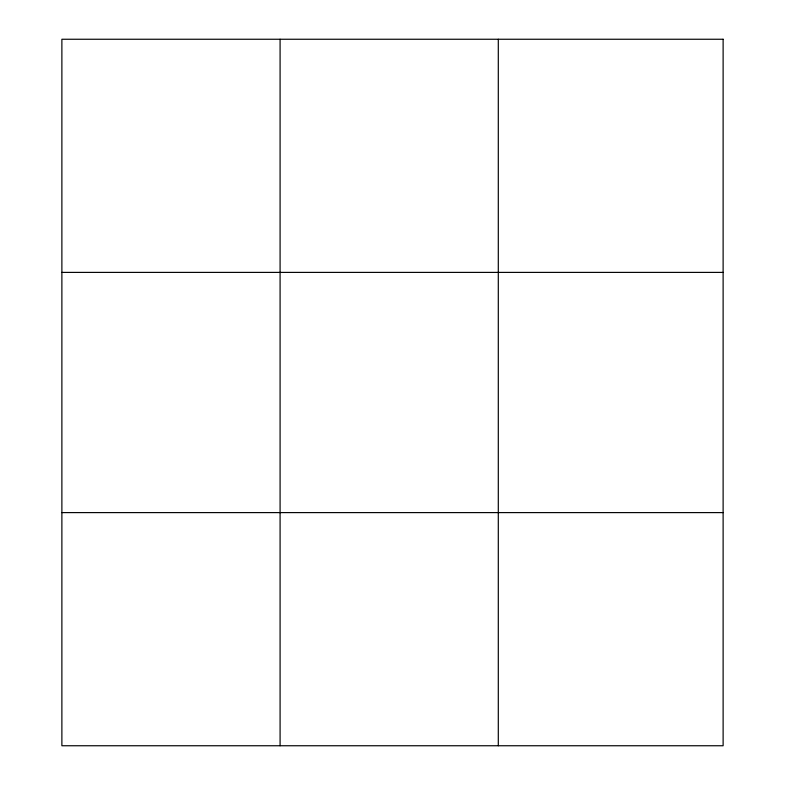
<?xml version="1.0" encoding="UTF-8"?>
<svg xmlns="http://www.w3.org/2000/svg" width="785" height="785" viewBox="0 0 785 785"><rect width="100%" height="100%" fill="white"/><g stroke="black" fill="none" stroke-linecap="round" stroke-linejoin="round"><path stroke-width="1.18" d="M280.088 745.75L280.088 39.25M498.298 745.75L498.298 39.25M61.878 272.395L723.122 272.395M61.878 512.605L723.122 512.605M723.122 39.25L723.122 745.75L61.878 745.75L61.878 39.25L723.122 39.25"/></g></svg>
